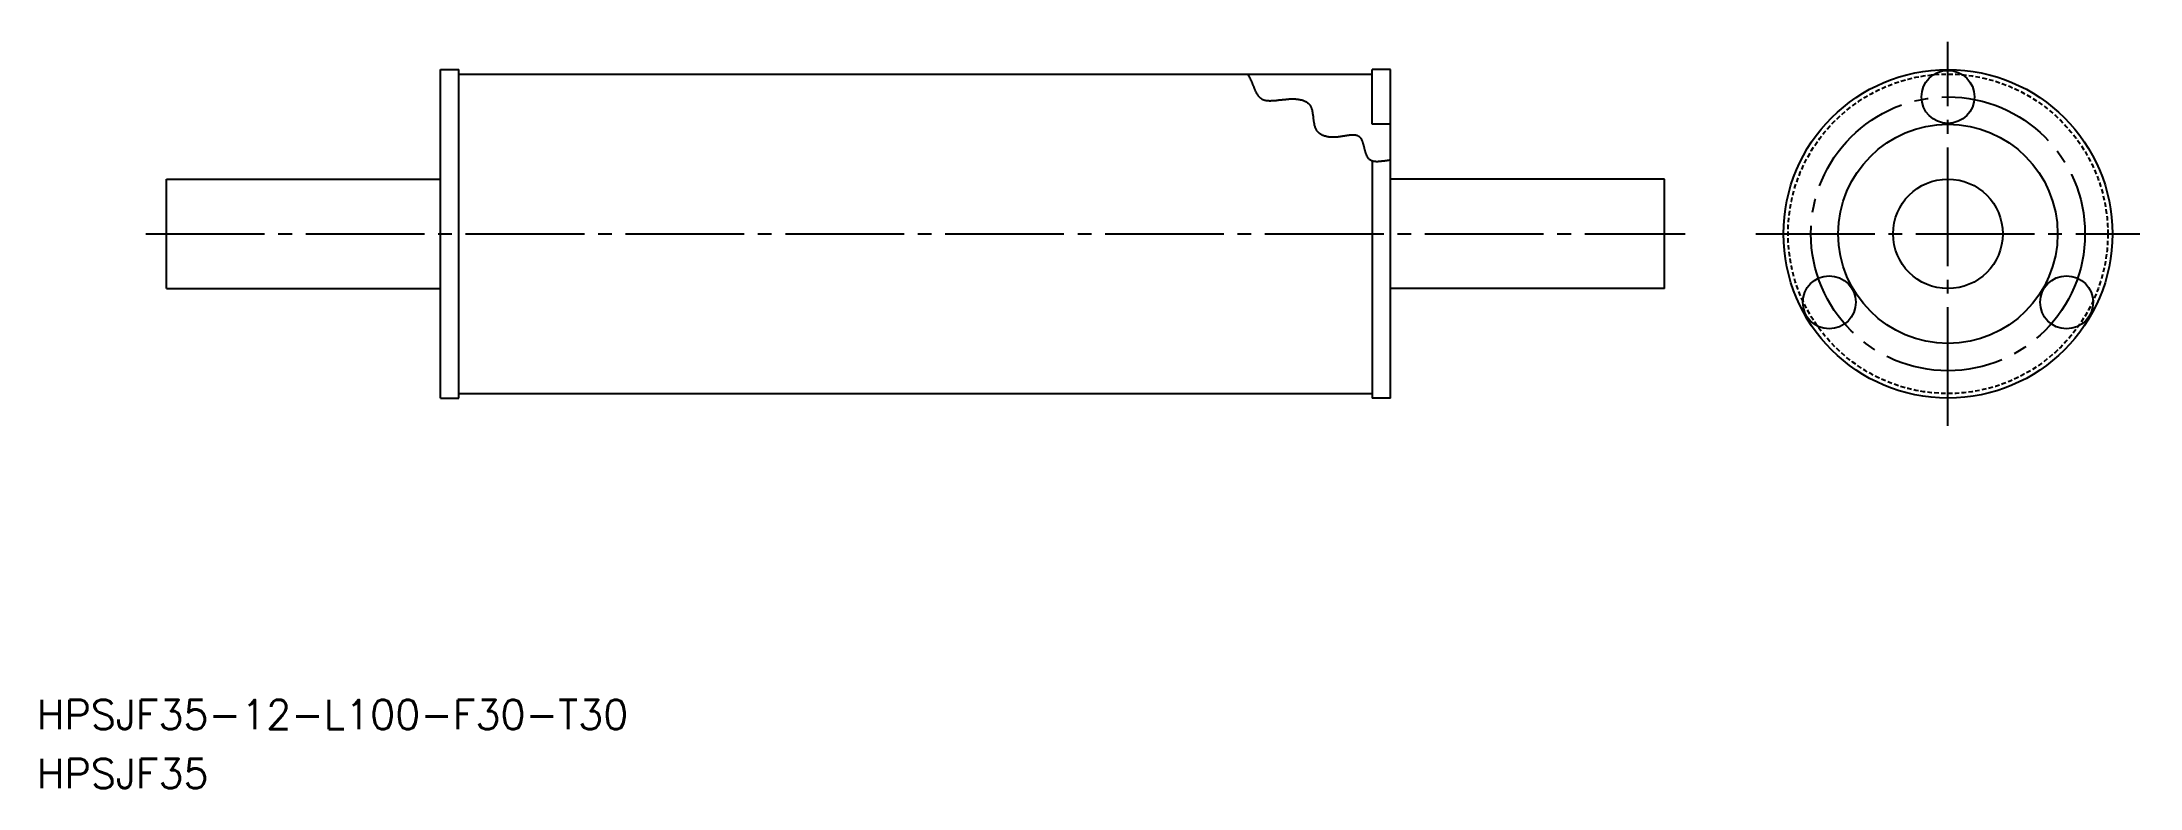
# Model space of a CAD drawing. Extents: x 45 to 275, y 137 to 219.
import ezdxf

# ---------------------------------------------------------------- set-up
doc = ezdxf.new("R2010")
doc.units = 0
doc.linetypes.add('CENTER', pattern=[17.5, 13, -1.5, 1.5, -1.5])
doc.linetypes.add('DASHED', pattern=[0.75, 0.5, -0.25])
doc.layers.get('0').update_dxf_attribs({"linetype": 'CONTINUOUS'})
doc.layers.add('CENTER', color=1, linetype='CENTER')
doc.styles.get("Standard").update_dxf_attribs({"font": 'txt.shx', "bigfont": '@extfont2.shx'})

msp = doc.modelspace()

# ---------------------------------------------------------------- linework, layer by layer
at = {"color": 7, "linetype": 'CONTINUOUS'}
for p, q in [((88.79, 179.93), (88.79, 215.93)), ((88.79, 215.93), (90.79, 215.93)), ((90.79, 179.93), (90.79, 215.93)), ((192.79, 215.93), (190.79, 215.93)), ((190.79, 209.93), (190.79, 215.93)), ((192.79, 179.93), (192.79, 215.93)), ((90.79, 215.43), (190.79, 215.43)), ((192.79, 209.93), (190.79, 209.93)), ((192.79, 209.93), (190.79, 209.93)), ((190.79, 205.94), (190.79, 179.93)), ((58.79, 203.93), (88.79, 203.93)), ((58.79, 191.93), (58.79, 203.93)), ((222.79, 203.93), (192.79, 203.93)), ((222.79, 191.93), (222.79, 203.93)), ((58.79, 191.93), (88.79, 191.93)), ((222.79, 191.93), (192.79, 191.93)), ((88.79, 179.93), (90.79, 179.93)), ((90.79, 180.43), (190.79, 180.43)), ((192.79, 179.93), (190.79, 179.93))]:
    msp.add_line(p, q, dxfattribs=at)
at = {"color": 3}
msp.add_polyline3d([(177.13, 215.43, 0), (177.16, 215.37, 0), (177.2, 215.31, 0), (177.23, 215.25, 0), (177.27, 215.2, 0), (177.3, 215.14, 0), (177.33, 215.08, 0), (177.36, 215.02, 0), (177.39, 214.97, 0), (177.42, 214.91, 0), (177.45, 214.85, 0), (177.47, 214.79, 0), (177.5, 214.73, 0), (177.53, 214.68, 0), (177.55, 214.62, 0), (177.58, 214.56, 0), (177.6, 214.5, 0), (177.62, 214.45, 0), (177.65, 214.39, 0), (177.67, 214.33, 0), (177.69, 214.28, 0), (177.72, 214.22, 0), (177.74, 214.16, 0), (177.76, 214.11, 0), (177.78, 214.05, 0), (177.81, 214, 0), (177.83, 213.94, 0), (177.85, 213.89, 0), (177.87, 213.84, 0), (177.89, 213.78, 0), (177.92, 213.73, 0), (177.94, 213.68, 0), (177.96, 213.63, 0), (177.98, 213.58, 0), (178.01, 213.53, 0), (178.03, 213.48, 0), (178.06, 213.44, 0), (178.08, 213.39, 0), (178.11, 213.34, 0), (178.13, 213.3, 0), (178.16, 213.25, 0), (178.19, 213.21, 0), (178.21, 213.17, 0), (178.24, 213.13, 0), (178.27, 213.09, 0), (178.3, 213.05, 0), (178.33, 213.01, 0), (178.37, 212.97, 0), (178.4, 212.94, 0), (178.43, 212.91, 0), (178.47, 212.87, 0), (178.5, 212.84, 0), (178.54, 212.81, 0), (178.58, 212.78, 0), (178.62, 212.75, 0), (178.66, 212.73, 0), (178.7, 212.7, 0), (178.75, 212.68, 0), (178.79, 212.66, 0), (178.84, 212.63, 0), (178.89, 212.62, 0), (178.94, 212.6, 0), (178.99, 212.58, 0), (179.04, 212.57, 0), (179.1, 212.56, 0), (179.15, 212.55, 0), (179.21, 212.54, 0), (179.27, 212.53, 0), (179.33, 212.52, 0), (179.4, 212.52, 0), (179.46, 212.52, 0), (179.53, 212.51, 0), (179.6, 212.51, 0), (179.66, 212.51, 0), (179.73, 212.52, 0), (179.81, 212.52, 0), (179.88, 212.52, 0), (179.95, 212.53, 0), (180.02, 212.53, 0), (180.1, 212.54, 0), (180.18, 212.55, 0), (180.25, 212.55, 0), (180.33, 212.56, 0), (180.41, 212.57, 0), (180.49, 212.58, 0), (180.56, 212.59, 0), (180.64, 212.59, 0), (180.72, 212.6, 0), (180.8, 212.61, 0), (180.88, 212.62, 0), (180.97, 212.63, 0), (181.05, 212.64, 0), (181.13, 212.65, 0), (181.21, 212.66, 0), (181.29, 212.66, 0), (181.37, 212.67, 0), (181.45, 212.68, 0), (181.53, 212.69, 0), (181.61, 212.69, 0), (181.69, 212.7, 0), (181.77, 212.7, 0), (181.85, 212.7, 0), (181.93, 212.71, 0), (182, 212.71, 0), (182.08, 212.71, 0), (182.16, 212.71, 0), (182.23, 212.7, 0), (182.31, 212.7, 0), (182.38, 212.7, 0), (182.46, 212.69, 0), (182.53, 212.69, 0), (182.6, 212.68, 0), (182.67, 212.67, 0), (182.74, 212.66, 0), (182.81, 212.65, 0), (182.87, 212.64, 0), (182.94, 212.62, 0), (183, 212.61, 0), (183.07, 212.59, 0), (183.13, 212.57, 0), (183.19, 212.56, 0), (183.25, 212.54, 0), (183.31, 212.51, 0), (183.37, 212.49, 0), (183.42, 212.47, 0), (183.47, 212.44, 0), (183.52, 212.41, 0), (183.57, 212.39, 0), (183.62, 212.36, 0), (183.67, 212.32, 0), (183.71, 212.29, 0), (183.76, 212.26, 0), (183.8, 212.22, 0), (183.84, 212.18, 0), (183.87, 212.14, 0), (183.91, 212.1, 0), (183.94, 212.06, 0), (183.97, 212.01, 0), (184, 211.97, 0), (184.03, 211.92, 0), (184.05, 211.87, 0), (184.07, 211.82, 0), (184.1, 211.77, 0), (184.12, 211.72, 0), (184.14, 211.66, 0), (184.15, 211.61, 0), (184.17, 211.55, 0), (184.19, 211.5, 0), (184.2, 211.44, 0), (184.21, 211.38, 0), (184.22, 211.32, 0), (184.24, 211.26, 0), (184.25, 211.2, 0), (184.25, 211.14, 0), (184.26, 211.07, 0), (184.27, 211.01, 0), (184.28, 210.95, 0), (184.29, 210.89, 0), (184.3, 210.82, 0), (184.3, 210.76, 0), (184.31, 210.7, 0), (184.32, 210.63, 0), (184.32, 210.57, 0), (184.33, 210.5, 0), (184.34, 210.44, 0), (184.35, 210.38, 0), (184.35, 210.32, 0), (184.36, 210.25, 0), (184.37, 210.19, 0), (184.38, 210.13, 0), (184.39, 210.07, 0), (184.41, 210.01, 0), (184.42, 209.95, 0), (184.43, 209.89, 0), (184.44, 209.83, 0), (184.46, 209.77, 0), (184.48, 209.72, 0), (184.49, 209.66, 0), (184.51, 209.6, 0), (184.53, 209.55, 0), (184.56, 209.5, 0), (184.58, 209.45, 0), (184.61, 209.4, 0), (184.63, 209.35, 0), (184.66, 209.3, 0), (184.69, 209.26, 0), (184.73, 209.21, 0), (184.76, 209.17, 0), (184.8, 209.13, 0), (184.84, 209.09, 0), (184.88, 209.05, 0), (184.92, 209.01, 0), (184.96, 208.98, 0), (185.01, 208.94, 0), (185.06, 208.91, 0), (185.1, 208.88, 0), (185.15, 208.85, 0), (185.2, 208.82, 0), (185.26, 208.8, 0), (185.31, 208.77, 0), (185.37, 208.75, 0), (185.42, 208.72, 0), (185.48, 208.7, 0), (185.54, 208.68, 0), (185.6, 208.66, 0), (185.66, 208.65, 0), (185.72, 208.63, 0), (185.78, 208.62, 0), (185.84, 208.6, 0), (185.91, 208.59, 0), (185.97, 208.58, 0), (186.04, 208.57, 0), (186.1, 208.56, 0), (186.17, 208.56, 0), (186.24, 208.55, 0), (186.3, 208.55, 0), (186.37, 208.54, 0), (186.44, 208.54, 0), (186.51, 208.54, 0), (186.58, 208.54, 0), (186.65, 208.54, 0), (186.72, 208.55, 0), (186.79, 208.55, 0), (186.86, 208.56, 0), (186.93, 208.56, 0), (187, 208.57, 0), (187.07, 208.58, 0), (187.14, 208.58, 0), (187.21, 208.59, 0), (187.28, 208.6, 0), (187.35, 208.61, 0), (187.41, 208.62, 0), (187.49, 208.63, 0), (187.55, 208.65, 0), (187.62, 208.66, 0), (187.69, 208.67, 0), (187.76, 208.68, 0), (187.82, 208.69, 0), (187.89, 208.7, 0), (187.96, 208.71, 0), (188.02, 208.72, 0), (188.09, 208.73, 0), (188.15, 208.74, 0), (188.22, 208.75, 0), (188.28, 208.76, 0), (188.34, 208.76, 0), (188.4, 208.77, 0), (188.46, 208.78, 0), (188.52, 208.78, 0), (188.58, 208.78, 0), (188.64, 208.78, 0), (188.69, 208.78, 0), (188.75, 208.78, 0), (188.8, 208.78, 0), (188.86, 208.77, 0), (188.91, 208.77, 0), (188.96, 208.76, 0), (189.01, 208.75, 0), (189.06, 208.74, 0), (189.1, 208.72, 0), (189.15, 208.71, 0), (189.19, 208.69, 0), (189.24, 208.67, 0), (189.28, 208.64, 0), (189.32, 208.62, 0), (189.35, 208.59, 0), (189.39, 208.56, 0), (189.42, 208.52, 0), (189.46, 208.49, 0), (189.49, 208.45, 0), (189.52, 208.41, 0), (189.54, 208.36, 0), (189.57, 208.32, 0), (189.6, 208.27, 0), (189.62, 208.22, 0), (189.64, 208.17, 0), (189.67, 208.11, 0), (189.69, 208.06, 0), (189.71, 208, 0), (189.73, 207.94, 0), (189.75, 207.88, 0), (189.76, 207.82, 0), (189.78, 207.76, 0), (189.8, 207.7, 0), (189.82, 207.63, 0), (189.83, 207.57, 0), (189.85, 207.51, 0), (189.87, 207.44, 0), (189.88, 207.38, 0), (189.9, 207.31, 0), (189.91, 207.25, 0), (189.93, 207.19, 0), (189.95, 207.12, 0), (189.97, 207.06, 0), (189.98, 206.99, 0), (190, 206.93, 0), (190.02, 206.87, 0), (190.04, 206.81, 0), (190.06, 206.75, 0), (190.08, 206.69, 0), (190.1, 206.63, 0), (190.12, 206.58, 0), (190.15, 206.52, 0), (190.17, 206.47, 0), (190.2, 206.42, 0), (190.23, 206.37, 0), (190.25, 206.33, 0), (190.28, 206.28, 0), (190.32, 206.24, 0), (190.35, 206.2, 0), (190.39, 206.16, 0), (190.42, 206.13, 0), (190.46, 206.1, 0), (190.5, 206.07, 0), (190.54, 206.04, 0), (190.59, 206.02, 0), (190.63, 205.99, 0), (190.68, 205.97, 0), (190.73, 205.96, 0), (190.78, 205.94, 0), (190.83, 205.93, 0), (190.88, 205.91, 0), (190.93, 205.9, 0), (190.99, 205.89, 0), (191.04, 205.89, 0), (191.1, 205.88, 0), (191.15, 205.88, 0), (191.21, 205.87, 0), (191.27, 205.87, 0), (191.33, 205.87, 0), (191.39, 205.87, 0), (191.46, 205.88, 0), (191.52, 205.88, 0), (191.58, 205.88, 0), (191.65, 205.89, 0), (191.71, 205.9, 0), (191.78, 205.9, 0), (191.84, 205.91, 0), (191.91, 205.92, 0), (191.97, 205.93, 0), (192.04, 205.93, 0), (192.11, 205.94, 0), (192.18, 205.95, 0), (192.24, 205.96, 0), (192.31, 205.97, 0), (192.38, 205.98, 0), (192.45, 205.99, 0), (192.51, 206, 0), (192.58, 206.01, 0), (192.65, 206.02, 0), (192.72, 206.03, 0), (192.79, 206.04, 0)], dxfattribs=at)
at = {"color": 7, "linetype": 'CONTINUOUS'}
for centre, radius in [((253.8, 197.93), 18), ((253.8, 212.93), 2.9), ((253.8, 197.93), 12), ((253.8, 197.93), 6), ((240.81, 190.43), 2.9), ((266.79, 190.43), 2.9)]:
    msp.add_circle(centre, radius, dxfattribs=at)
at = {"color": 3, "linetype": 'DASHED'}
msp.add_circle((253.8, 197.93), 17.5, dxfattribs=at)
at = {"layer": 'CENTER', "color": 1, "linetype": 'CENTER'}
for p, q in [((253.8, 176.9), (253.8, 218.95)), ((56.54, 197.93), (225.04, 197.93)), ((232.78, 197.93), (274.82, 197.93))]:
    msp.add_line(p, q, dxfattribs=at)
msp.add_circle((253.8, 197.93), 15, dxfattribs=at)

# ---------------------------------------------------------------- texts
at = {"color": 7, "linetype": 'CONTINUOUS'}
for s, p in [('HPSJF35-12-L100-F30-T30', (44.62, 143.68)), ('HPSJF35', (44.62, 137.22))]:
    msp.add_text(s, height=3.2, dxfattribs=at).set_placement(p)

doc.saveas('drawing.dxf')
